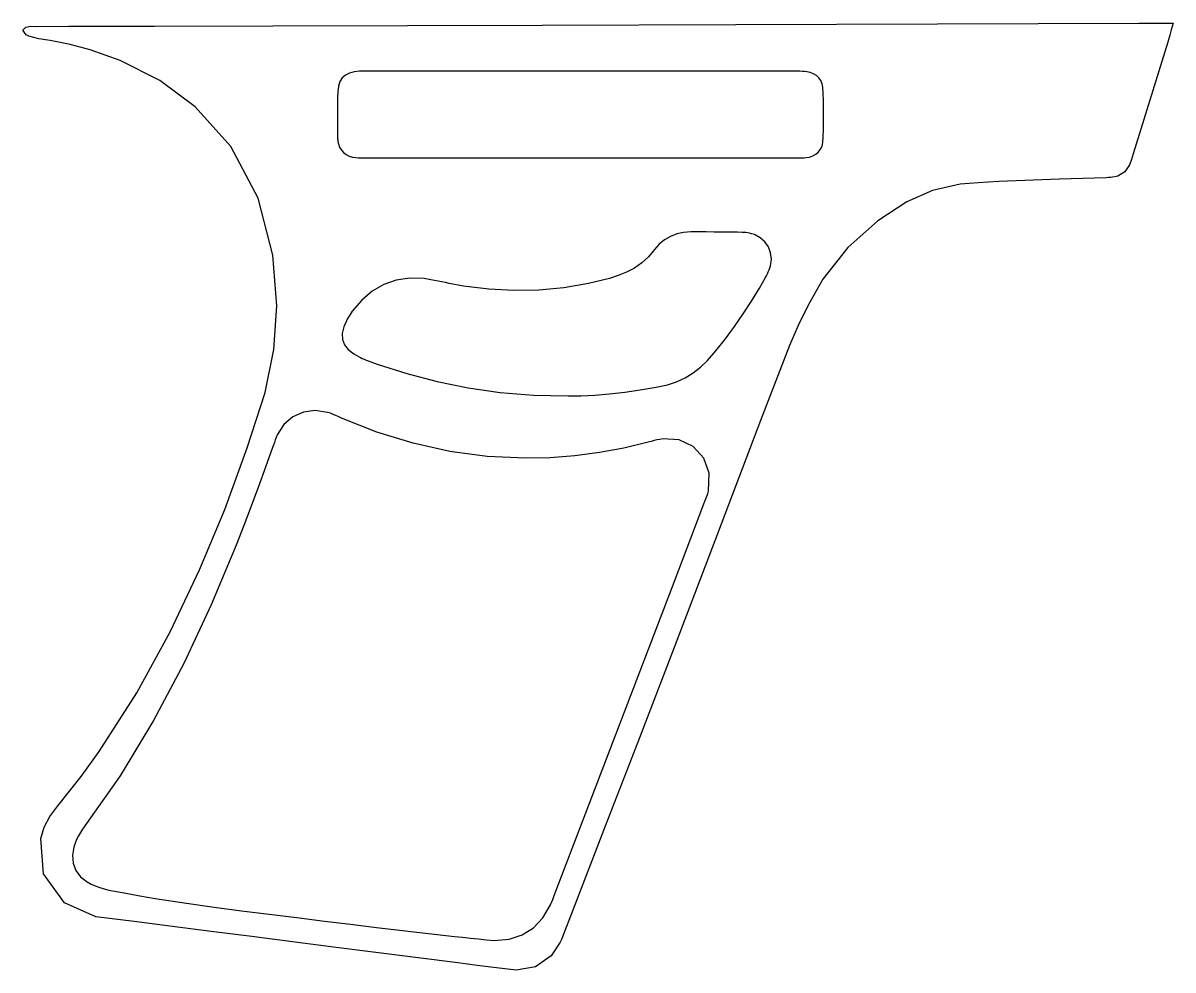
# Model space of a CAD drawing. Header units: metres. Extents: x 0 to 20.9, y 0 to 17.2.
import ezdxf

# ---------------------------------------------------------------- set-up
doc = ezdxf.new("R2010")
doc.units = ezdxf.units.M

msp = doc.modelspace()

# ---------------------------------------------------------------- linework, layer by layer
for points in [[(20.855, 17.178), (20.824, 17.057), (20.799, 16.957), (20.762, 16.831), (20.544, 16.129), (20.326, 15.428), (20.131, 14.802), (20.113, 14.742), (20.094, 14.683), (20.067, 14.607), (19.981, 14.478), (19.857, 14.401), (19.727, 14.375), (19.686, 14.373), (19.644, 14.372), (19.43, 14.365), (18.799, 14.344), (18.168, 14.323), (17.694, 14.305), (17.508, 14.293), (17.322, 14.28), (16.996, 14.256), (16.496, 14.14), (16.026, 13.933), (15.502, 13.591), (14.958, 13.103), (14.506, 12.529), (14.231, 12.045), (14.058, 11.691), (13.901, 11.331), (13.377, 9.97), (12.592, 7.91), (11.807, 5.849), (11.15, 4.135), (10.56, 2.609), (9.97, 1.084), (9.784, 0.601), (9.765, 0.553), (9.744, 0.506), (9.581, 0.259), (9.294, 0.06), (8.941, 0), (8.585, 0.039), (8.237, 0.083), (7.888, 0.129), (7.168, 0.22), (6.398, 0.318), (5.628, 0.416), (4.888, 0.511), (4.149, 0.606), (3.41, 0.701), (2.713, 0.79), (2.015, 0.879), (1.321, 0.964), (0.752, 1.219), (0.374, 1.742), (0.323, 2.386), (0.386, 2.593), (0.486, 2.783), (0.629, 2.976), (0.843, 3.242), (1.054, 3.511), (1.384, 3.963), (2.066, 5.025), (2.67, 6.133), (3.202, 7.256), (3.659, 8.354), (4.068, 9.472), (4.389, 10.476), (4.548, 11.256), (4.603, 12.047), (4.533, 12.966), (4.265, 13.998), (3.768, 14.936), (3.124, 15.658), (2.48, 16.134), (1.763, 16.495), (1.216, 16.69), (0.857, 16.787), (0.493, 16.861), (0.287, 16.894), (0.196, 16.913), (0.107, 16.94), (0.055, 16.966), (0.027, 17.005), (0, 17.05), (0.052, 17.103), (0.137, 17.119), (0.218, 17.116), (0.83, 17.118), (1.606, 17.12), (2.382, 17.122), (4.531, 17.126), (6.974, 17.131), (9.416, 17.138), (12.927, 17.15), (16.581, 17.163), (20.234, 17.177), (20.567, 17.178), (20.701, 17.178), (20.855, 17.178)], [(10.106, 14.731), (10.643, 14.731), (11.18, 14.731), (11.717, 14.731), (12.254, 14.731), (12.791, 14.731), (13.328, 14.731), (13.865, 14.731), (13.975, 14.731), (14.013, 14.731), (14.051, 14.731), (14.09, 14.731), (14.128, 14.732), (14.166, 14.734), (14.204, 14.737), (14.263, 14.747), (14.325, 14.769), (14.38, 14.8), (14.427, 14.84), (14.464, 14.889), (14.491, 14.945), (14.506, 15.009), (14.511, 15.114), (14.514, 15.246), (14.516, 15.378), (14.517, 15.51), (14.516, 15.642), (14.514, 15.775), (14.512, 15.907), (14.507, 16.012), (14.494, 16.077), (14.469, 16.134), (14.433, 16.183), (14.388, 16.225), (14.335, 16.257), (14.273, 16.28), (14.212, 16.292), (14.17, 16.297), (14.128, 16.3), (14.086, 16.302), (14.043, 16.303), (14, 16.303), (13.958, 16.303), (13.769, 16.303), (12.703, 16.303), (11.638, 16.303), (10.572, 16.304), (9.507, 16.304), (8.441, 16.304), (7.376, 16.304), (6.31, 16.304), (6.281, 16.304), (6.251, 16.304), (6.221, 16.304), (6.191, 16.304), (6.161, 16.304), (6.131, 16.303), (6.102, 16.302), (6.007, 16.292), (5.918, 16.269), (5.846, 16.232), (5.789, 16.181), (5.747, 16.115), (5.72, 16.032), (5.707, 15.932), (5.703, 15.824), (5.702, 15.718), (5.701, 15.611), (5.702, 15.505), (5.702, 15.398), (5.703, 15.291), (5.704, 15.185), (5.704, 15.129), (5.704, 15.112), (5.705, 15.095), (5.706, 15.078), (5.707, 15.061), (5.709, 15.044), (5.712, 15.027), (5.72, 14.989), (5.742, 14.927), (5.773, 14.873), (5.813, 14.827), (5.86, 14.79), (5.915, 14.762), (5.978, 14.744), (6.038, 14.736), (6.076, 14.733), (6.114, 14.732), (6.153, 14.731), (6.191, 14.731), (6.229, 14.731), (6.268, 14.731), (6.377, 14.731), (6.91, 14.731), (7.442, 14.731), (7.975, 14.731), (8.508, 14.731), (9.041, 14.731), (9.573, 14.731), (10.106, 14.731)], [(9.885, 10.413), (10.118, 10.415), (10.369, 10.428), (10.635, 10.45), (10.911, 10.482), (11.194, 10.522), (11.481, 10.57), (11.685, 10.614), (11.852, 10.669), (12.007, 10.741), (12.153, 10.83), (12.289, 10.936), (12.416, 11.059), (12.564, 11.233), (12.737, 11.451), (12.903, 11.673), (13.061, 11.901), (13.213, 12.133), (13.356, 12.37), (13.464, 12.56), (13.482, 12.594), (13.499, 12.629), (13.516, 12.665), (13.53, 12.701), (13.543, 12.737), (13.554, 12.774), (13.571, 12.894), (13.558, 13.009), (13.519, 13.116), (13.455, 13.209), (13.369, 13.284), (13.263, 13.339), (13.21, 13.356), (13.177, 13.364), (13.144, 13.37), (13.11, 13.375), (13.076, 13.379), (13.042, 13.381), (12.955, 13.382), (12.813, 13.385), (12.672, 13.386), (12.531, 13.387), (12.39, 13.388), (12.249, 13.389), (12.11, 13.389), (11.98, 13.378), (11.856, 13.351), (11.741, 13.307), (11.634, 13.246), (11.538, 13.167), (11.452, 13.068), (11.342, 12.936), (11.22, 12.826), (11.088, 12.734), (10.945, 12.658), (10.794, 12.596), (10.635, 12.545), (10.257, 12.453), (9.805, 12.377), (9.353, 12.334), (8.9, 12.325), (8.446, 12.35), (7.991, 12.407), (7.73, 12.455), (7.663, 12.468), (7.596, 12.482), (7.53, 12.496), (7.463, 12.509), (7.396, 12.522), (7.276, 12.541), (7.012, 12.552), (6.768, 12.516), (6.542, 12.436), (6.334, 12.314), (6.144, 12.151), (5.97, 11.948), (5.95, 11.921), (5.931, 11.892), (5.913, 11.863), (5.896, 11.834), (5.88, 11.804), (5.864, 11.774), (5.818, 11.667), (5.789, 11.547), (5.793, 11.44), (5.829, 11.343), (5.898, 11.255), (6.001, 11.176), (6.083, 11.129), (6.118, 11.111), (6.153, 11.095), (6.188, 11.079), (6.224, 11.064), (6.26, 11.05), (6.422, 10.991), (6.962, 10.818), (7.512, 10.674), (8.075, 10.56), (8.656, 10.478), (9.258, 10.429), (9.885, 10.413)], [(8.546, 0.533), (8.816, 0.561), (9.053, 0.64), (9.256, 0.768), (9.427, 0.948), (9.565, 1.18), (9.58, 1.213), (9.594, 1.247), (9.607, 1.281), (9.62, 1.315), (9.633, 1.349), (10.176, 2.771), (10.719, 4.192), (11.263, 5.614), (11.806, 7.035), (12.349, 8.457), (12.367, 8.502), (12.385, 8.548), (12.403, 8.593), (12.418, 8.639), (12.431, 8.686), (12.446, 9.01), (12.345, 9.287), (12.153, 9.497), (11.897, 9.62), (11.603, 9.635), (11.549, 9.626), (11.496, 9.615), (11.443, 9.602), (11.39, 9.588), (11.337, 9.574), (10.898, 9.467), (10.455, 9.385), (10.01, 9.327), (9.562, 9.293), (9.111, 9.284), (8.42, 9.317), (7.741, 9.408), (7.074, 9.554), (6.419, 9.756), (5.777, 10.013), (5.727, 10.035), (5.676, 10.057), (5.626, 10.079), (5.575, 10.098), (5.523, 10.115), (5.301, 10.149), (5.088, 10.12), (4.894, 10.034), (4.732, 9.894), (4.61, 9.706), (4.591, 9.661), (4.574, 9.616), (4.558, 9.569), (4.543, 9.523), (4.527, 9.477), (4.397, 9.123), (4.268, 8.768), (4.138, 8.414), (4.005, 8.061), (3.867, 7.709), (3.411, 6.625), (2.915, 5.561), (2.368, 4.525), (1.761, 3.521), (1.082, 2.556), (1.041, 2.497), (1.005, 2.434), (0.973, 2.368), (0.946, 2.3), (0.923, 2.231), (0.896, 2.081), (0.908, 1.938), (0.956, 1.807), (1.041, 1.693), (1.161, 1.599), (1.234, 1.559), (1.311, 1.524), (1.391, 1.494), (1.473, 1.47), (1.555, 1.451), (1.836, 1.398), (2.117, 1.347), (2.399, 1.298), (2.681, 1.252), (2.964, 1.21), (3.464, 1.142), (3.965, 1.076), (4.465, 1.012), (4.966, 0.95), (5.468, 0.888), (5.939, 0.83), (6.41, 0.774), (6.881, 0.719), (7.353, 0.664), (7.824, 0.61), (7.969, 0.593), (8.114, 0.578), (8.259, 0.563), (8.403, 0.548), (8.546, 0.533)]]:
    msp.add_lwpolyline(points)

doc.saveas('drawing.dxf')
